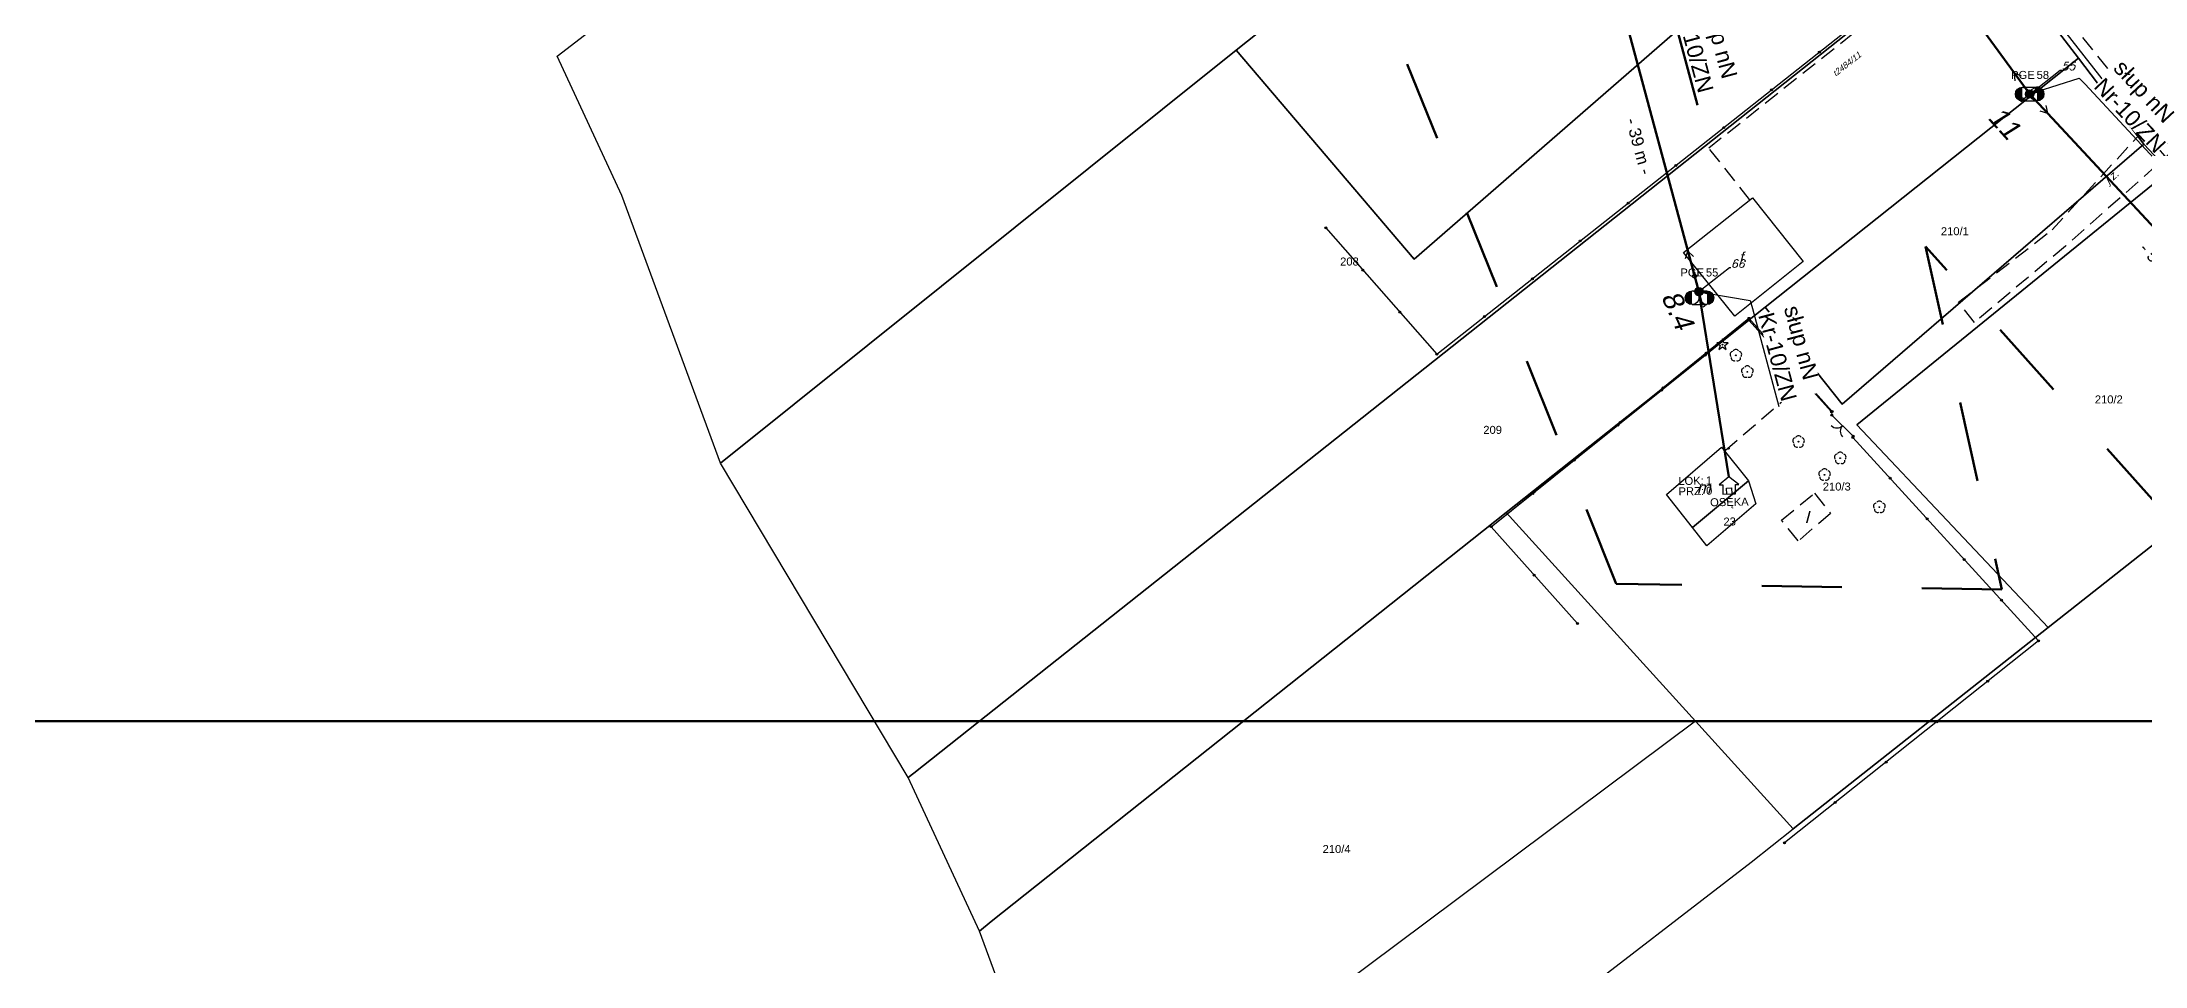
# Model space of a CAD drawing. Header units: metres. Extents: x 7542702 to 7555152, y 5804026 to 5815503.
# Drawn here: x 7544451.2 to 7544714, y 5807463.3 to 5807578.7 of the extents above; entities that cross this region are included whole.
import ezdxf
from ezdxf import colors
from ezdxf.entities.mleader import LeaderData, LeaderLine
from ezdxf.enums import TextEntityAlignment as Align
from ezdxf.math import Vec2, Vec3

# ---------------------------------------------------------------- set-up
doc = ezdxf.new("R2010")
doc.units = ezdxf.units.M
for name, pattern in [('4001', [0]), ('4002', [2, 1, -1]), ('4003', [3, 2, -1])]:
    doc.linetypes.add(name, pattern=pattern)
doc.layers.add('!tele', color=30, linetype='Continuous', lineweight=50, plot=False)
for name, color, linetype, lineweight in [('!trafo', 6, '4002', 50), ('_KABEL_ABONENCKI_NAPOWIETRZNY', 104, 'Continuous', 50), ('_numery slupow etap 4 cz. 2', 7, 'Continuous', 40), ('_PA_OPCJONALNE', 1, 'Continuous', 30), ('_SIEC_NAPOWIETRZNA', 5, 'Continuous', 50), ('_SLUP_DZIERZAWIONY_ENERGETYCZNY', 1, 'Continuous', 30)]:
    doc.layers.add(name, color=color, linetype=linetype, lineweight=lineweight)
for name, color, linetype in [('_MM opisy', 7, 'Continuous'), ('_MM slupy', 5, 'Continuous'), ('Budynki', 7, 'Continuous'), ('Drogi', 135, 'Continuous'), ('Dzialki', 165, 'Continuous'), ('Elementy_budynkow', 7, 'Continuous'), ('Linie_napowietrzne', 184, 'Continuous'), ('makro-numeracja-punktow', 7, 'Continuous'), ('Ogrodzenia', 184, 'Continuous'), ('Projekty', 252, 'Continuous'), ('Roslinnosc', 104, 'Continuous'), ('Uz_Telekomunikacja', 252, 'Continuous')]:
    doc.layers.add(name, color=color, linetype=linetype)
doc.layers.add('DIM', color=7, linetype='Continuous', plot=False)
doc.styles.add('DYN_DIM', font='arial.ttf')
doc.styles.add('GeodText', font='romans.shx', dxfattribs={"oblique": 14.32394487827058})
doc.styles.get("Standard").update_dxf_attribs({"font": 'arial.ttf'})
doc.dimstyles.new('opis linie', dxfattribs={"dimtxt": 1.5, "dimasz": 0.18, "dimexe": 0.18, "dimexo": 0.0625, "dimgap": 2.5, "dimtad": 4, "dimdec": 0, "dimzin": 0, "dimdsep": 46, "dimtxsty": 'Standard', "dimcen": 0.09, "dimse1": 1, "dimse2": 1, "dimsd1": 1, "dimsd2": 1, "dimclrt": 256, "dimadec": 0, "dimazin": 0, "dimtfac": 1, "dimtdec": 0, "dimtofl": 0, "dimtmove": 0, "dimatfit": 3, "dimfxl": 1, "dimtfill": 1, "dimtolj": 1, "dimtzin": 0, "dimarcsym": 0})
doc.dimstyles.get("Standard").update_dxf_attribs({"dimtxt": 0.18, "dimasz": 0.18, "dimexe": 0.18, "dimexo": 0.0625, "dimgap": 0.09, "dimtad": 0, "dimtih": 1, "dimtoh": 1, "dimdec": 4, "dimzin": 0, "dimdsep": 46, "dimtxsty": 'Standard', "dimcen": 0.09, "dimadec": 0, "dimazin": 0, "dimtfac": 1, "dimtdec": 4, "dimtofl": 0, "dimtmove": 0, "dimatfit": 3, "dimfxl": 1, "dimtolj": 1, "dimtzin": 0, "dimarcsym": 0})

# ---------------------------------------------------------------- blocks, each defined once
blk = doc.blocks.new('1281')
at = {"layer": 'Ogrodzenia', "color": 184, "linetype": 'Continuous'}
for radius in [0.24, 0.16, 0.08]:
    blk.add_circle((0, 0), radius, dxfattribs=at)
blk = doc.blocks.new('1412')
at = {"layer": 'Roslinnosc', "color": 104, "linetype": 'Continuous'}
for p, q in [((-0.33, 0.47), (-1.43, 0.47)), ((-1.43, 0.47), (-0.55, -0.17)), ((0, 1.5), (-0.33, 0.47)), ((0.33, 0.47), (0, 1.5)), ((1.43, 0.47), (0.33, 0.47)), ((0.55, -0.17), (1.43, 0.47)), ((-0.55, -0.17), (-0.88, -1.21)), ((-0.88, -1.21), (0, -0.57)), ((0, -0.57), (0.88, -1.21)), ((0.88, -1.21), (0.55, -0.17))]:
    blk.add_line(p, q, dxfattribs=at)
blk.add_circle((0, 0), 0.1, dxfattribs=at)
blk = doc.blocks.new('1422')
at = {"layer": 'Roslinnosc', "color": 104, "linetype": 'Continuous'}
blk.add_circle((0, 0), 0.1, dxfattribs=at)
for centre, start, end in [((-0.71, 0.23), 102.5, 221.75), ((0, 0.75), 30.19, 149.77), ((0.71, 0.23), 318.3, 77.49), ((-0.44, -0.61), 174.33, 293.45), ((0.44, -0.61), 246.24, 5.74)]:
    blk.add_arc(centre, 0.75, start, end, dxfattribs=at)
blk = doc.blocks.new('2283')
at = {"layer": 'Ogrodzenia', "color": 184, "linetype": 'Continuous'}
blk.add_line((0, 0), (0, 1), dxfattribs=at)
blk = doc.blocks.new('1283')
at = {"layer": 'Ogrodzenia', "color": 184, "linetype": 'Continuous'}
for centre, start, end in [((0, 2), 270, 0), ((0, -2), 0, 90)]:
    blk.add_arc(centre, 2, start, end, dxfattribs=at)
blk = doc.blocks.new('2361')
at = {"layer": 'Linie_napowietrzne', "color": 184, "linetype": 'Continuous'}
for p, q in [((0, 0.66), (0, 1)), ((0, 0.33), (0, 0.6)), ((0, 0), (0, 0.3))]:
    blk.add_line(p, q, dxfattribs=at)
blk = doc.blocks.new('1361')
at = {"layer": 'Linie_napowietrzne', "color": 184, "linetype": 'Continuous'}
blk.add_circle((0, 0), 0.5, dxfattribs=at)
blk = doc.blocks.new('1366')
at = {"layer": 'Linie_napowietrzne', "color": 184, "linetype": 'Continuous'}
for p, q in [((0, 1), (0, 11)), ((-1, 4.8), (0, 6.5)), ((1, 4.8), (0, 6.5))]:
    blk.add_line(p, q, dxfattribs=at)
blk = doc.blocks.new('1714')
at = {"layer": 'Projekty', "color": 5, "linetype": 'Continuous'}
for radius in [0.16, 0.08]:
    blk.add_circle((0, 0), radius, dxfattribs=at)
blk = doc.blocks.new('ADRES')
for points in [[(0.7880130782723427, -2.147637840360431), (0.7880130782723427, -2.147637840360431), (0.7880130782723427, -0.991805830970435), (1.239546172320843, -0.991805830970435), (0, -2.84e-14), (-1.239546170458198, -0.991805830970435), (-0.7880130745470524, -0.991805830970435), (-0.7880130745470524, -2.147637840360431), (0.7880130782723427, -2.147637840360431), (0.7880130782723427, -2.147637840360431)], [(-0.3080888297408819, -2.147637840360431), (-0.3080888297408819, -1.401478348299889), (0.3080888316035271, -1.401478348299889), (0.3080888316035271, -2.147637840360431)]]:
    blk.add_lwpolyline(points)
at = {"color": 212, "insert": (-3.146838139807018, -0.4252549705913093), "char_height": 1, "width": 1e-16, "attachment_point": 6}
blk.add_mtext('LOK:  ', dxfattribs=at)
at = {"color": 4, "insert": (-3.146838139807018, -1.715085024778413), "char_height": 1, "width": 1e-16, "attachment_point": 6}
blk.add_mtext('PRZ: ', dxfattribs=at)
at = {"color": 7}
for tag, flags, p in [('ID_OBSZARU', 13, (29.07223063082443, 23.05778642114935)), ('WOJEWODZTWO', 13, (23.29153486001952, 19.95045977043763)), ('POWIAT', 13, (29.07223063082443, 18.5093807440206)), ('GMINA', 13, (29.07223063082443, 16.79809940015037)), ('TERC', 13, (29.07223063082443, 15.22191921500674)), ('SIMC', 13, (29.07223063082443, 13.42057043198546)), ('SZEROKOSC_GEOGRAFICZNA', 13, (18.70865627884626, 10.18377183749408)), ('ULIC', 13, (29.07223063082443, 11.76276663011117)), ('DLUGOSC_GEOGRAFICZNA', 13, (29.07223063082443, 8.247321895746193)), ('KATEGORIA_STAWKI_JEDNOSTKOWEJ_100', 13, (29.07223063082443, 4.773533351988572)), ('KWOTA_STAWKI_JEDNOSTKOWEJ_100', 13, (29.07223063082443, 2.892733469539396)), ('DOFINANSOWANIE_95', 13, (29.07223063082443, 0.866216088640444)), ('NR_PORZADKOWY', 12, (2e-16, -6.087173948917713)), ('MIEJSCOWOSC', 12, (1.8626451e-09, -3.645131611905498)), ('ULICA', 12, (2e-16, -4.879182732756543))]:
    blk.add_attdef(tag, text='', height=1, dxfattribs=dict(at, flags=flags)).set_placement(p, align=Align.CENTER)
at = {"color": 1}
for tag, flags, p in [('ID_PA', 5, (29.07223063082443, 21.5716736751568)), ('RODZAJ_OBIEKTU', 5, (29.07223063082443, 6.626107991027038)), ('ZAPAS', 13, (29.07223063082443, -2.621115986612747))]:
    blk.add_attdef(tag, text='', height=1, dxfattribs=dict(at, flags=flags)).set_placement(p, align=Align.CENTER)
at = {"color": 212, "flags": 12}
blk.add_attdef('LICZBA_LOKALI', text='', height=1, dxfattribs=at).set_placement((-2.882648317020998, -0.4253128307654086), align=Align.MIDDLE_LEFT)
at = {"color": 150, "flags": 12}
for tag, p in [('MUFA', (1.783289920988214, -0.9252549705913093)), ('NUMER_WLOKNA', (1.859389564968065, -2.195331787358507))]:
    blk.add_attdef(tag, p, '', height=1, dxfattribs=at)
at = {"color": 7, "style": 'DYN_DIM', "flags": 13}
blk.add_attdef('ODC_FUNKCJONALNY', text='', height=1, dxfattribs=at).set_placement((29.07223063082443, -1.007107477025681), align=Align.CENTER)
at = {"color": 4, "flags": 12}
blk.add_attdef('LICZBA_SED_W_DANYM_PA', text='', height=1, dxfattribs=at).set_placement((-2.882648317020998, -1.715142884952513), align=Align.MIDDLE_LEFT)
blk = doc.blocks.new('SLUP_DZIERZAWIONY')
h = blk.add_hatch(color=256)
h.dxf.hatch_style = 1
h.paths.add_polyline_path([(0.5273230765142984, 2.84e-14, 0.9999999999999999), (-0.5273230765143126, 2.85e-14, 0.9999999999999999)])
at = {"lineweight": 30}
blk.add_circle((-7.1e-15, 2.84e-14), 0.5273230765143055, dxfattribs=at)
at = {"color": 7, "flags": 12}
blk.add_attdef('WLASCICIEL', text='', height=1, dxfattribs=at).set_placement((0.631117960330176, 1.892979968939742), align=Align.RIGHT)
at = {"color": 7, "style": 'DYN_DIM', "flags": 13}
blk.add_attdef('ODC_FUNKCJONALNY', text='', height=1, dxfattribs=at).set_placement((0.3594710241370526, 3.33028191149775), align=Align.CENTER)
at = {"color": 7, "flags": 12}
blk.add_attdef('SLUP_NUMER', (0.8672714147852664, 1.892979968939742), '', height=1, dxfattribs=at)
blk.add_attdef('TYP', text='', height=1, dxfattribs=at).set_placement((-7.1e-15, -2.824711538006367), align=Align.CENTER)
blk = doc.blocks.new('ZN')
at = {"layer": '_MM slupy', "transparency": 33554687}
h = blk.add_hatch(color=256, dxfattribs=at)
h.dxf.hatch_style = 1
h.paths.add_polyline_path([(0, -0.8571021789684892), (0, 0.8571021789684892, 0.9999999999999999)])
at = {"layer": '_MM slupy'}
blk.add_circle((0, 0), 0.8571021786401598, dxfattribs=at)
blk = doc.blocks.new('R')
at = {"layer": '_MM slupy', "transparency": 33554687}
h = blk.add_hatch(color=256, dxfattribs=at)
h.dxf.hatch_style = 1
h.paths.add_polyline_path([(-0.9308777833357453, -0.8571021798998117), (-0.9308777833357453, 0.8571021780371666, 0.9999999999999999)])
h = blk.add_hatch(color=256, dxfattribs=at)
h.dxf.hatch_style = 1
h.paths.add_polyline_path([(0.9308777833357453, 0.8571021808311343), (0.9308777833357453, -0.857102177105844, 0.9999999999999999)])
at = {"layer": '_MM slupy'}
for points in [[(-0.9308777833357453, 0.8571021780371666), (0.9308777833357453, 0.8571021808311343)], [(-0.9308777833357453, -0.8571021798998117), (0.9308777833357453, -0.857102177105844)]]:
    blk.add_lwpolyline(points, dxfattribs=at)
for centre in [(-0.9308777833357453, -9.313226e-10), (0.9308777833357453, 1.8626451e-09)]:
    blk.add_circle(centre, 0.8571021786401598, dxfattribs=at)
blk = doc.blocks.new('*D233')
at = {"layer": 'Defpoints', "color": 0}
for p in [(7544648.15, 5807585.19), (7544648.874111532, 5807585.385352219), (7544658.306399968, 5807547.54330015)]:
    blk.add_point(p, dxfattribs=at)
at = {"layer": 'DIM', "insert": (7544650.798688896, 5807565.711211844), "char_height": 1.5, "attachment_point": 5, "rotation": 285.0979298363338, "bg_fill": 3, "box_fill_scale": 1.1, "bg_fill_color": 9, "bg_fill_true_color": 13158600, "bg_fill_transparency": 0}
blk.add_mtext('\\A1;- 39 m -', dxfattribs=at)
blk = doc.blocks.new('*D242')
at = {"layer": 'Defpoints', "color": 0}
for p in [(7544699.64, 5807572.23), (7544700.188953805, 5807572.741028101), (7544736.56, 5807532.57)]:
    blk.add_point(p, dxfattribs=at)
at = {"layer": 'DIM', "insert": (7544716.260792561, 5807550.68785833), "char_height": 1.5, "attachment_point": 5, "rotation": 312.95085537501706, "bg_fill": 3, "box_fill_scale": 1.1, "bg_fill_color": 9, "bg_fill_true_color": 13158600, "bg_fill_transparency": 0}
blk.add_mtext('\\A1;- 54 m -', dxfattribs=at)
blk = doc.blocks.new('*D243')
at = {"layer": 'Defpoints', "color": 0}
for p in [(7544679.18, 5807600.29), (7544679.786009932, 5807600.731873243), (7544699.64, 5807572.23)]:
    blk.add_point(p, dxfattribs=at)
at = {"layer": 'DIM', "insert": (7544687.376738848, 5807584.777443935), "char_height": 1.5, "attachment_point": 5, "rotation": 306.0977285012911, "bg_fill": 3, "box_fill_scale": 1.1, "bg_fill_color": 9, "bg_fill_true_color": 13158600, "bg_fill_transparency": 0}
blk.add_mtext('\\A1;- 35 m -', dxfattribs=at)
blk = doc.blocks.new('q')
at = {"layer": '_MM slupy'}
blk.add_blockref('ZN', (0, 0), dxfattribs=at)
at = {"layer": '_MM opisy'}
ml = blk.add_multileader_mtext('Standard', dxfattribs=at)
ml.set_content('\\pxql;słup nN\\PP-10/ZN', color=256)
ml.set_leader_properties()
ml.build(insert=Vec2(0, 0))
ml.multileader.update_dxf_attribs({"has_text_frame": 1, "text_left_attachment_type": 5, "text_right_attachment_type": 5, "dogleg_length": 1, "arrow_head_size": 1})
ctx = ml.context
ctx.base_point, ctx.char_height, ctx.arrow_head_size, ctx.landing_gap_size, ctx.plane_origin = Vec3(3.754163519927161, 5.901429874646301), 2, 1, 1, Vec3(1.71737227216363, -1.420251553878188)
ctx.left_attachment, ctx.right_attachment = 5, 5
notes = []
notes.append((ctx, [(0, (1, 1, 0), (2.754163519927161, 5.901429874646301), (1, 0), 1, [(0, [(0, 0), (2.754163519927161, 5.901429874646301)], 0, [])])]))
ctx.mtext.insert, ctx.mtext.flow_direction = Vec3(4.754163519927161, 11.70297603199055), 5
ctx.mtext.has_bg_fill, ctx.mtext.bg_color, ctx.mtext.bg_scale_factor, ctx.mtext.bg_transparency, ctx.mtext.use_window_bg_color = 1, -1023410175, 1, 0, 1
for ctx, leaders in notes:
    for number, flags, end, landing, length, lines in leaders:
        leader = LeaderData()
        leader.index, (leader.has_last_leader_line, leader.has_dogleg_vector, leader.attachment_direction) = number, flags
        leader.last_leader_point, leader.dogleg_vector, leader.dogleg_length = Vec3(end), Vec3(landing), length
        for number, points, colour, breaks in lines:
            line = LeaderLine()
            line.index, line.vertices, line.color, line.breaks = number, Vec3.list(points), colors.encode_raw_color(colour), breaks
            leader.lines.append(line)
        ctx.leaders.append(leader)

msp = doc.modelspace()

# ---------------------------------------------------------------- linework, layer by layer
at = {"layer": '!tele'}
for points in [[(7544653.76, 5807693.39), (7544631.11, 5807665.61), (7544660.41, 5807625.52), (7544679.18, 5807600.29), (7544699.64, 5807572.23), (7544736.56, 5807532.57), (7544766.439511999, 5807502.206198695), (7544796.55, 5807470.5), (7544820.72, 5807444.84), (7544854.19, 5807408.04), (7544891.7, 5807368.59), (7544929.19, 5807327.08)], [(7544631.11, 5807665.61), (7544636.81, 5807629.11), (7544648.15, 5807585.19), (7544658.306399968, 5807547.54330015)]]:
    msp.add_lwpolyline(points, dxfattribs=at)
at = {"layer": '!trafo', "ltscale": 10}
msp.add_lwpolyline([(7544082.130533083, 5808448.383183813), (7544167.592065479, 5808501.428272886), (7544481.874992345, 5807987.868208523), (7544782.881506597, 5807592.578911384), (7544936.527523157, 5807377.474488205), (7545050.365253605, 5807475.249226014), (7545086.681584791, 5807419.377947266), (7544929.647235959, 5807282.213947033), (7544686.607173407, 5807553.189648959), (7544696.164511498, 5807510.338451029), (7544647.975533579, 5807511.036842013), (7544607.688992175, 5807611.15610066), (7544447.059065774, 5807862.576855023)], close=True, dxfattribs=at)
at = {"layer": '_KABEL_ABONENCKI_NAPOWIETRZNY', "elevation": 123.765}
msp.add_lwpolyline([(7544662.049502367, 5807524.401764516), (7544658.306399968, 5807547.54330015), (7544648.15, 5807585.19), (7544648.213910188, 5807585.566798273), (7544636.899134554, 5807629.527387192), (7544631.302000007, 5807665.354000005), (7544631.11, 5807665.61)], dxfattribs=at)
at = {"layer": '_SIEC_NAPOWIETRZNA'}
for points in [[(7544699.64, 5807572.23), (7544679.18, 5807600.29), (7544660.41, 5807625.52), (7544631.11, 5807665.61)], [(7544631.11, 5807665.61), (7544636.81, 5807629.11), (7544648.15, 5807585.19), (7544658.306399968, 5807547.54330015)], [(7544699.64, 5807572.23), (7544736.56, 5807532.57)]]:
    msp.add_lwpolyline(points, dxfattribs=at)
at = {"layer": 'Budynki', "color": 7, "linetype": 'Continuous'}
msp.add_line((7544671.68, 5807519.365), (7544671.68, 5807519.365), dxfattribs=at)
at = {"layer": 'Budynki', "color": 7, "linetype": '4001'}
msp.add_polyline3d([(7544657.49, 5807518.06, 123.81), (7544654.24, 5807522.18, 123.79), (7544661.14, 5807528.09, 123.77), (7544664.48, 5807523.88, 123.76), (7544657.49, 5807518.06, 123.81)], dxfattribs=at)
at = {"layer": 'Drogi', "color": 8, "linetype": '4003'}
for p, q in [((7544724.54, 5807556.78, 125.77), (7544701.91, 5807584.67, 125.64)), ((7544702.44, 5807555.27, 125.5), (7544714.82, 5807568.76)), ((7544717.67, 5807565.25), (7544704.1, 5807553.22)), ((7544690.76, 5807546.21, 125.5), (7544702.44, 5807555.27, 125.5)), ((7544704.1, 5807553.22), (7544692.73, 5807543.69, 125.42)), ((7544692.73, 5807543.69, 125.42), (7544690.76, 5807546.21, 125.5))]:
    msp.add_line(p, q, dxfattribs=at)
at = {"layer": 'Dzialki'}
for p, q in [((7544515.6, 5807576.95), (7544592.65, 5807636.51)), ((7544600.48, 5807577.71), (7544639.08, 5807608.6)), ((7544639.08, 5807608.6), (7544600.48, 5807577.71)), ((7544693.36, 5807592.93), (7544560.18, 5807487.38)), ((7544560.18, 5807487.38), (7544693.36, 5807592.93)), ((7544705.74, 5807576.7), (7544693.36, 5807592.93)), ((7544693.36, 5807592.93), (7544705.74, 5807576.7)), ((7544705.74, 5807576.7), (7544693.36, 5807592.93)), ((7544622.71, 5807551.6), (7544658.78, 5807582.98)), ((7544658.78, 5807582.98), (7544622.71, 5807551.6)), ((7544523.67, 5807559.54), (7544515.6, 5807576.95)), ((7544536.02, 5807526.12), (7544600.48, 5807577.71)), ((7544600.48, 5807577.71), (7544536.02, 5807526.12)), ((7544600.48, 5807577.71), (7544622.71, 5807551.6)), ((7544622.71, 5807551.6), (7544600.48, 5807577.71)), ((7544666.57, 5807545.62), (7544705.74, 5807576.7)), ((7544705.74, 5807576.7), (7544666.57, 5807545.62)), ((7544705.74, 5807576.7), (7544713.92, 5807565.97)), ((7544713.92, 5807565.97), (7544705.74, 5807576.7)), ((7544713.92, 5807565.97), (7544705.74, 5807576.7)), ((7544713.92, 5807565.97), (7544676.2, 5807533.48)), ((7544676.2, 5807533.48), (7544713.92, 5807565.97)), ((7544713.92, 5807565.97), (7544717.07, 5807562.58)), ((7544717.07, 5807562.58), (7544713.92, 5807565.97)), ((7544717.07, 5807562.58), (7544713.92, 5807565.97)), ((7544678.05, 5807530.91), (7544717.07, 5807562.58)), ((7544717.07, 5807562.58), (7544678.05, 5807530.91)), ((7544536.02, 5807526.12), (7544523.67, 5807559.54)), ((7544634.22, 5807519.94), (7544666.57, 5807545.62)), ((7544666.57, 5807545.62), (7544634.22, 5807519.94)), ((7544676.2, 5807533.48), (7544666.57, 5807545.62)), ((7544666.57, 5807545.62), (7544676.2, 5807533.48)), ((7544741.18, 5807536.57), (7544701.95, 5807505.57)), ((7544701.95, 5807505.57), (7544741.18, 5807536.57)), ((7544701.95, 5807505.57), (7544678.05, 5807530.91)), ((7544678.05, 5807530.91), (7544701.95, 5807505.57)), ((7544559.46, 5807486.81), (7544536.02, 5807526.12)), ((7544569.84, 5807468.85), (7544634.22, 5807519.94)), ((7544634.22, 5807519.94), (7544569.84, 5807468.85)), ((7544657.87, 5807493.87), (7544634.22, 5807519.94)), ((7544634.22, 5807519.94), (7544657.87, 5807493.87)), ((7544701.95, 5807505.57), (7544670.1, 5807480.4)), ((7544670.1, 5807480.4), (7544701.95, 5807505.57)), ((7544657.87, 5807493.87), (7544580.19, 5807435.84)), ((7544670.1, 5807480.4), (7544657.87, 5807493.87)), ((7544560.18, 5807487.38), (7544559.46, 5807486.81)), ((7544559.46, 5807486.81), (7544560.18, 5807487.38)), ((7544568.37, 5807467.61), (7544559.46, 5807486.81)), ((7544664.82, 5807476.23), (7544670.1, 5807480.4)), ((7544585.87, 5807415.5), (7544664.82, 5807476.23)), ((7544568.37, 5807467.61), (7544569.84, 5807468.85)), ((7544569.84, 5807468.85), (7544568.37, 5807467.61)), ((7544580.19, 5807435.84), (7544568.37, 5807467.61))]:
    msp.add_line(p, q, dxfattribs=at)
at = {"layer": 'Elementy_budynkow', "color": 7, "linetype": '4001'}
for points in [[(7544656.37, 5807552.44, 0), (7544665, 5807559.28, 0), (7544671.32, 5807551.31, 0), (7544662.77, 5807544.46, 0), (7544656.37, 5807552.44, 0)], [(7544664.48, 5807523.88, 123.76), (7544665.42, 5807521.04, 123.79), (7544659.31, 5807515.76, 123.77), (7544657.49, 5807518.06, 123.81), (7544664.48, 5807523.88, 123.76)]]:
    msp.add_polyline3d(points, dxfattribs=at)
at = {"layer": 'Elementy_budynkow', "color": 7, "linetype": '4003'}
msp.add_polyline3d([(7544672.73, 5807522.34, 126.157), (7544674.75, 5807519.83, 125.951), (7544670.72, 5807516.39, 126.48), (7544668.61, 5807518.99, 126.495), (7544672.73, 5807522.34, 126.157)], dxfattribs=at)
at = {"layer": 'Ogrodzenia', "color": 184, "linetype": '4001'}
for p, q in [((7544625.54, 5807539.71, 124.37), (7544691.28, 5807591.64, 125.52)), ((7544611.68, 5807555.5, 124.06), (7544625.54, 5807539.71, 124.37)), ((7544632.33, 5807518.17), (7544664.56, 5807544.21)), ((7544664.56, 5807544.21), (7544674.94, 5807532.58)), ((7544642.72, 5807526.49, 125.428), (7544664.53, 5807543.97, 125.446)), ((7544664.53, 5807543.97, 125.446), (7544674.87, 5807532.53, 125.568)), ((7544674.87, 5807532.53, 125.568), (7544674.92, 5807532.12, 125.607)), ((7544677.59, 5807529.49, 125.611), (7544677.55, 5807529.31, 125.682)), ((7544677.55, 5807529.31, 125.682), (7544700.74, 5807503.9, 125.819)), ((7544632.33, 5807518.17), (7544642.72, 5807526.49, 125.428)), ((7544643.12, 5807506.07), (7544632.33, 5807518.17)), ((7544643.12, 5807506.07), (7544632.33, 5807518.17)), ((7544700.74, 5807503.9, 125.819), (7544668.99, 5807478.65, 124.954))]:
    msp.add_line(p, q, dxfattribs=at)
at = {"layer": 'Projekty', "linetype": '4003'}
for p, q in [((7544659.53, 5807565.5), (7544694.08, 5807592.92)), ((7544664.64, 5807559.05), (7544659.53, 5807565.5)), ((7544661.57, 5807527.68), (7544672.58, 5807537.14))]:
    msp.add_line(p, q, dxfattribs=at)
at = {"layer": 'Uz_Telekomunikacja', "linetype": '4001'}
for p, q in [((7544697.71, 5807588.14), (7544713.31, 5807568.16, 124.57)), ((7544713.31, 5807568.16, 124.57), (7544733.94, 5807544.25, 124.76))]:
    msp.add_line(p, q, dxfattribs=at)

# ---------------------------------------------------------------- block references
at = {"layer": '_PA_OPCJONALNE'}
ref = msp.add_blockref('ADRES', (7544662.049502367, 5807524.401764516, 123.765), dxfattribs=dict(at, rotation=1))
ref.add_attrib('MIEJSCOWOSC', 'OSĘKA', dxfattribs={"layer": '0', "color": 7, "height": 1, "rotation": 1, "flags": 12}).set_placement((7544662.113118688, 5807520.757188075, 123.765), align=Align.CENTER)
ref.add_attrib('NR_PORZADKOWY', '23', dxfattribs={"layer": '0', "color": 7, "height": 1, "rotation": 1, "flags": 12}).set_placement((7544662.155738201, 5807518.315517673, 123.765), align=Align.CENTER)
ref.add_attrib('LICZBA_LOKALI', '1', (7544659.183096276, 5807523.446091545, 123.765), dxfattribs={"layer": '0', "color": 212, "height": 1, "rotation": 1, "flags": 12})
ref.add_attrib('LICZBA_SED_W_DANYM_PA', '0', (7544659.205606914, 5807522.156457938, 123.765), dxfattribs={"layer": '0', "color": 4, "height": 1, "rotation": 1, "flags": 12})
at = {"layer": '_SLUP_DZIERZAWIONY_ENERGETYCZNY'}
for p, values in [((7544699.64, 5807572.23), {'WLASCICIEL': 'PGE', 'SLUP_NUMER': '58'}), ((7544658.306399968, 5807547.54330015), {'WLASCICIEL': 'PGE', 'SLUP_NUMER': '55'})]:
    msp.add_blockref('SLUP_DZIERZAWIONY', p, dxfattribs=at).add_auto_attribs(values)
at = {"layer": 'Linie_napowietrzne', "color": 184}
for name, p, xscale, yscale, zscale, rotation in [('1366', (7544699.64, 5807572.23), 0.5, 0.5, 0.5, 36.09772900000002), ('1366', (7544699.64, 5807572.23), 0.5, 0.5, 0.5, 36.09772900000002), ('1361', (7544699.64, 5807572.23), 0.4999999999999999, 0.4999999999999999, 0.4999999999999999, 222.9508549999999), ('1361', (7544699.64, 5807572.23), 0.4999999999999999, 0.4999999999999999, 0.4999999999999999, 222.9508549999999), ('1361', (7544699.64, 5807572.23), 0.5, 0.5, 0.5, 216.097729), ('1361', (7544699.64, 5807572.23), 0.5, 0.5, 0.5, 216.097729), ('1366', (7544699.64, 5807572.23), 0.4999999999999999, 0.4999999999999999, 0.4999999999999999, 222.9508549999999), ('1366', (7544699.64, 5807572.23), 0.4999999999999999, 0.4999999999999999, 0.4999999999999999, 222.9508549999999), ('1366', (7544657.75, 5807549.48), 0.5, 0.5, 0.5, 15.04719599999999), ('1366', (7544657.75, 5807549.48), 0.5, 0.5, 0.5, 15.04719599999999), ('1361', (7544657.75, 5807549.48), 0.5, 0.5, 0.5, 195.047196), ('1361', (7544657.75, 5807549.48), 0.5, 0.5, 0.5, 195.047196)]:
    msp.add_blockref(name, p, dxfattribs=dict(at, xscale=xscale, yscale=yscale, zscale=zscale, rotation=rotation))
at = {"layer": 'Linie_napowietrzne', "color": 184, "xscale": 0.5, "yscale": 0.5, "zscale": 0.5}
for p in [(7544700.62, 5807572.9), (7544700.62, 5807572.9), (7544698.69, 5807571.52), (7544698.69, 5807571.52), (7544657.75, 5807549.48), (7544657.75, 5807549.48), (7544658.79, 5807545.86), (7544658.79, 5807545.86)]:
    msp.add_blockref('1361', p, dxfattribs=at)
at = {"layer": 'Linie_napowietrzne', "color": 184, "xscale": 0.5}
for p, yscale, rotation in [((7544698.69, 5807571.52), 2.372615, 305.56575), ((7544698.69, 5807571.52), 2.372615, 305.56575), ((7544658.79, 5807545.86), 3.766431, 16.028978), ((7544658.79, 5807545.86), 3.766431, 16.028978)]:
    msp.add_blockref('2361', p, dxfattribs=dict(at, yscale=yscale, rotation=rotation))
at = {"layer": 'Ogrodzenia', "color": 184, "xscale": 0.5, "yscale": 0.5, "zscale": 0.5}
for p in [(7544673.351, 5807577.477), (7544667.375, 5807572.756), (7544661.398, 5807568.035), (7544655.422, 5807563.315), (7544649.445, 5807558.594), (7544611.68, 5807555.5), (7544643.469, 5807553.873), (7544616.3, 5807550.237), (7544637.493, 5807549.152), (7544620.92, 5807544.973), (7544631.516, 5807544.431), (7544664.53, 5807543.97), (7544664.53, 5807543.97), (7544664.56, 5807544.21), (7544664.56, 5807544.21), (7544625.54, 5807539.71), (7544625.54, 5807539.71), (7544659.078, 5807539.6), (7544659.188, 5807539.87), (7544669.7, 5807538.25), (7544669.75, 5807538.395), (7544653.625, 5807535.23), (7544653.817, 5807535.53), (7544648.172, 5807530.86), (7544648.445, 5807531.19), (7544674.87, 5807532.53), (7544674.87, 5807532.53), (7544674.92, 5807532.12), (7544674.94, 5807532.58), (7544677.55, 5807529.31), (7544677.55, 5807529.31), (7544677.59, 5807529.49), (7544642.72, 5807526.49), (7544642.72, 5807526.49), (7544643.073, 5807526.85), (7544682.188, 5807524.228), (7544637.525, 5807522.33), (7544637.702, 5807522.51), (7544632.33, 5807518.17), (7544632.33, 5807518.17), (7544632.33, 5807518.17), (7544632.33, 5807518.17), (7544686.826, 5807519.146), (7544691.464, 5807514.064), (7544637.725, 5807512.12), (7544637.725, 5807512.12), (7544696.102, 5807508.982), (7544643.12, 5807506.07), (7544643.12, 5807506.07), (7544700.74, 5807503.9), (7544700.74, 5807503.9), (7544694.39, 5807498.85), (7544688.04, 5807493.8), (7544681.69, 5807488.75), (7544675.34, 5807483.7), (7544668.99, 5807478.65)]:
    msp.add_blockref('1281', p, dxfattribs=at)
at = {"layer": 'Ogrodzenia', "color": 184, "xscale": 0.5, "yscale": 0.5, "zscale": 0.5, "rotation": 225.4324129999999}
msp.add_blockref('1283', (7544676.255, 5807530.805), dxfattribs=at)
at = {"layer": 'Ogrodzenia', "color": 184, "xscale": 0.5, "yscale": 3.747773, "rotation": 225.4324129999999}
msp.add_blockref('2283', (7544674.92, 5807532.12, 125.607), dxfattribs=at)
at = {"layer": 'Projekty', "xscale": 0.5, "yscale": 0.5, "zscale": 0.5}
msp.add_blockref('1714', (7544662.01, 5807527.94), dxfattribs=at)
at = {"layer": 'Roslinnosc', "color": 104, "xscale": 0.5, "yscale": 0.5, "zscale": 0.5}
for name, p in [('1412', (7544661.25, 5807540.91, 125.775)), ('1422', (7544662.92, 5807539.58, 125.716)), ('1422', (7544664.35, 5807537.52, 125.808)), ('1422', (7544670.75, 5807528.79, 126.052)), ('1422', (7544675.96, 5807526.74, 125.673)), ('1422', (7544674, 5807524.66, 125.598)), ('1422', (7544680.85, 5807520.62, 125.848))]:
    msp.add_blockref(name, p, dxfattribs=at)

# ---------------------------------------------------------------- texts
at = {"layer": 'Budynki', "color": 7, "oblique": 15}
msp.add_text('m', height=1.5, rotation=359.97, dxfattribs=at).set_placement((7544658.026, 5807522.295))
msp.add_text('I', height=1.5, dxfattribs=at).set_placement((7544671.479, 5807518.615))
at = {"layer": 'Drogi', "color": 8, "oblique": 14.99999999999999}
msp.add_text('j.z. ', height=1, rotation=41.55035600000001, dxfattribs=at).set_placement((7544709.529, 5807560.914))
at = {"layer": 'Dzialki'}
for s, p in [('210/1', (7544688.542, 5807554.59)), ('208', (7544613.461, 5807550.805)), ('210/2', (7544707.782, 5807533.575)), ('209', (7544631.356, 5807529.77)), ('210/3', (7544673.781, 5807522.685)), ('210/4', (7544611.268, 5807477.39))]:
    msp.add_text(s, height=1, dxfattribs=at).set_placement(p)
at = {"layer": 'Elementy_budynkow', "color": 7, "oblique": 14.99999999999998}
msp.add_text('f.', height=1.25, rotation=359.999994, dxfattribs=at).set_placement((7544663.335, 5807551.245))
at = {"layer": 'makro-numeracja-punktow', "color": 6, "char_height": 1, "attachment_point": 7, "line_spacing_factor": 0.8, "style": 'GeodText'}
for s, insert in [('55', (7544703.64, 5807575.23)), ('66', (7544662.306399968, 5807550.54330015))]:
    msp.add_mtext(s, dxfattribs=dict(at, insert=insert))
at = {"layer": 'Projekty', "oblique": 15.00000000000001}
msp.add_text('t2484/11', height=0.7700000000000002, rotation=38.435431, dxfattribs=at).set_placement((7544675.388, 5807574.372))

# ---------------------------------------------------------------- leaders
at = {"layer": 'makro-numeracja-punktow', "color": 6, "has_arrowhead": 0, "annotation_type": 0, "has_hookline": 1, "hookline_direction": 0}
for points, text_width in [([(7544699.64, 5807572.23), (7544703.46, 5807575.23), (7544703.64, 5807575.23)], 1.730514888607505), ([(7544658.306399968, 5807547.54330015), (7544662.126399968, 5807550.54330015), (7544662.306399968, 5807550.54330015)], 1.658577562776931)]:
    msp.add_leader(points, dimstyle='Standard', dxfattribs=dict(at, text_width=text_width))

# ---------------------------------------------------------------- next in the draw order: block references
at = {"layer": '!tele', "rotation": 285.0979298363338}
msp.add_blockref('q', (7544648.15, 5807585.19), dxfattribs=at)

# ---------------------------------------------------------------- next in the draw order: leaders
at = {"layer": '_MM opisy'}
ml = msp.add_multileader_mtext('Standard', dxfattribs=at)
ml.set_content('\\pxql;słup nN\\PNr-10/ZN', color=256)
ml.set_leader_properties()
ml.build(insert=Vec2(0, 0))
ml.multileader.update_dxf_attribs({"has_text_frame": 1, "text_left_attachment_type": 5, "text_right_attachment_type": 5, "dogleg_length": 1, "arrow_head_size": 1})
ctx = ml.context
ctx.base_point, ctx.char_height, ctx.arrow_head_size, ctx.landing_gap_size, ctx.plane_origin, ctx.plane_x_axis, ctx.plane_y_axis = Vec3(7544706.517460585, 5807573.503245537), 2, 1, 1, Vec3(7544699.770630661, 5807570.005271337), Vec3(0.6813708012185019, -0.7319384067302773), Vec3(0.7319384067302773, 0.6813708012185019)
ctx.left_attachment, ctx.right_attachment = 5, 5
notes = []
notes.append((ctx, [(0, (1, 1, 0), (7544705.836089783, 5807574.235183944), (0.6813708012185019, -0.7319384067302773), 1, [(0, [(7544699.64, 5807572.23), (7544705.836089783, 5807574.235183944)], 0, [])])]))
ctx.mtext.insert, ctx.mtext.text_direction, ctx.mtext.flow_direction = Vec3(7544711.445205837, 5807576.724311284), Vec3(0.6813708012185019, -0.7319384067302773), 5
ctx.mtext.has_bg_fill, ctx.mtext.bg_color, ctx.mtext.bg_scale_factor, ctx.mtext.bg_transparency, ctx.mtext.use_window_bg_color = 1, -1023410175, 1, 0, 1
ml = msp.add_multileader_mtext('Standard', dxfattribs=at)
ml.set_content('\\pxql;słup nN\\PKr-10/ZN', color=256)
ml.set_leader_properties()
ml.build(insert=Vec2(0, 0))
ml.multileader.update_dxf_attribs({"has_text_frame": 1, "text_left_attachment_type": 5, "text_right_attachment_type": 5, "dogleg_length": 1, "arrow_head_size": 1})
ctx = ml.context
ctx.base_point, ctx.char_height, ctx.arrow_head_size, ctx.landing_gap_size, ctx.plane_origin, ctx.plane_x_axis, ctx.plane_y_axis = Vec3(7544664.981970101, 5807545.455865912), 2, 1, 1, Vec3(7544657.382495908, 5807545.515275671), Vec3(0.2604696248148992, -0.9654820425822459), Vec3(0.9654820425822459, 0.2604696248148992)
ctx.left_attachment, ctx.right_attachment = 5, 5
notes.append((ctx, [(0, (1, 1, 0), (7544664.721500476, 5807546.421347954), (0.2604696248148992, -0.9654820425822459), 1, [(0, [(7544658.306399968, 5807547.54330015), (7544664.721500476, 5807546.421347954)], 0, [])])]))
ctx.mtext.insert, ctx.mtext.text_direction, ctx.mtext.flow_direction = Vec3(7544670.84372836, 5807546.001510421), Vec3(0.2604696248148992, -0.9654820425822459), 5
ctx.mtext.has_bg_fill, ctx.mtext.bg_color, ctx.mtext.bg_scale_factor, ctx.mtext.bg_transparency, ctx.mtext.use_window_bg_color = 1, -1023410175, 1, 0, 1
for ctx, leaders in notes:
    for number, flags, end, landing, length, lines in leaders:
        leader = LeaderData()
        leader.index, (leader.has_last_leader_line, leader.has_dogleg_vector, leader.attachment_direction) = number, flags
        leader.last_leader_point, leader.dogleg_vector, leader.dogleg_length = Vec3(end), Vec3(landing), length
        for number, points, colour, breaks in lines:
            line = LeaderLine()
            line.index, line.vertices, line.color, line.breaks = number, Vec3.list(points), colors.encode_raw_color(colour), breaks
            leader.lines.append(line)
        ctx.leaders.append(leader)

# ---------------------------------------------------------------- next in the draw order: block references
at = {"layer": '!trafo'}
for p in [(7544699.64, 5807572.23), (7544658.369430839, 5807546.783858938)]:
    msp.add_blockref('R', p, dxfattribs=at)

# ---------------------------------------------------------------- next in the draw order: dimensions: what is measured, and where the dimension line sits
at = {"layer": 'DIM'}
for p1, p2, distance, picture, middle in [((7544658.306399968, 5807547.54330015), (7544648.15, 5807585.19), -0.7500000000400903, '*D233', (7544650.798688896, 5807565.711211844)), ((7544736.56, 5807532.57), (7544699.64, 5807572.23), -0.7499999999311326, '*D242', (7544716.260792561, 5807550.68785833))]:
    dim = msp.add_aligned_dim(p1=p1, p2=p2, distance=distance, dimstyle='opis linie', override={"dimpost": '- <> m -'}, dxfattribs=at)
    dim.commit()
    dim.dimension.update_dxf_attribs({"geometry": picture, "text_midpoint": middle})

# ---------------------------------------------------------------- next in the draw order: texts
at = {"layer": '_numery slupow etap 4 cz. 2', "oblique": 10}
for s, height, rotation, p in [('11', 2.5, 311.9867260368678, (7544694.294260862, 5807569.221311454)), ('8.4', 2.499999999999999, 294.0671867360194, (7544653.54694495, 5807546.929718982))]:
    msp.add_text(s, height=height, rotation=rotation, dxfattribs=at).set_placement(p)

# ---------------------------------------------------------------- next in the draw order: dimensions: what is measured, and where the dimension line sits
at = {"layer": 'DIM'}
dim = msp.add_aligned_dim(p1=(7544699.64, 5807572.23), p2=(7544679.18, 5807600.29), distance=-0.7500000006107477, dimstyle='opis linie', override={"dimpost": '- <> m -'}, dxfattribs=at)
dim.commit()
dim.dimension.update_dxf_attribs({"geometry": '*D243', "text_midpoint": (7544687.376738848, 5807584.777443935)})

# ---------------------------------------------------------------- next in the draw order: linework, layer by layer
at = {"layer": 'Defpoints', "color": 4, "lineweight": 70}
msp.add_lwpolyline([(7544434.965724642, 5807777.271575185), (7544827.475716424, 5807777.271575185), (7544827.475716424, 5807493.87318518), (7544434.965724642, 5807493.87318518)], close=True, dxfattribs=at)

doc.saveas('drawing.dxf')
